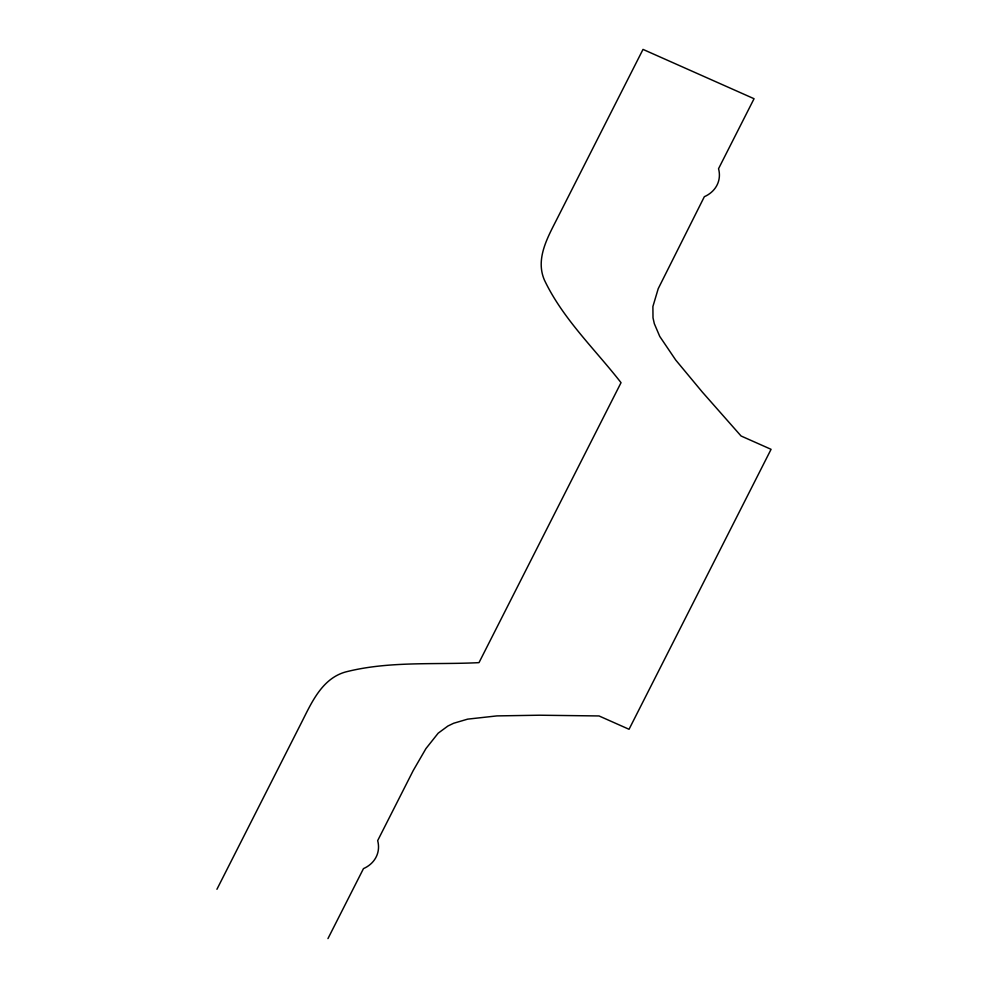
<?xml version="1.0" encoding="UTF-8"?>
<svg xmlns="http://www.w3.org/2000/svg" width="988" height="988" viewBox="0 0 988 988"><rect width="100%" height="100%" fill="white"/><g stroke="black" fill="none" stroke-linecap="round" stroke-linejoin="round"><path stroke-width="1.48" d="M216.928 889.286L302.143 721.302C311.961 701.739 322.496 678.41 345.553 671.976C389 660.836 434.596 664.887 478.995 662.639L621.032 382.677C594.887 349.11 562.839 318.877 544.4 280.036C535.051 258.337 548.266 236.379 557.8 217.372L643.015 49.4L754.054 98.714L718.548 168.701C721.808 180.804 715.559 191.796 704.345 196.698L658.218 288.681L652.895 306.539L653.006 317.84L654.328 323.694L659.762 336.439L675.718 360.04L702.332 392.075L741.062 435.992L771.072 449.318L629.047 729.28L599.037 715.954L539.448 715.213L496.915 715.905L467.657 719.14L453.665 723.253L447.91 726.019L438.178 733.182L425.939 748.595L413.182 770.628L377.675 840.615C380.899 852.706 374.699 863.71 363.473 868.613L327.954 938.6"/></g></svg>
